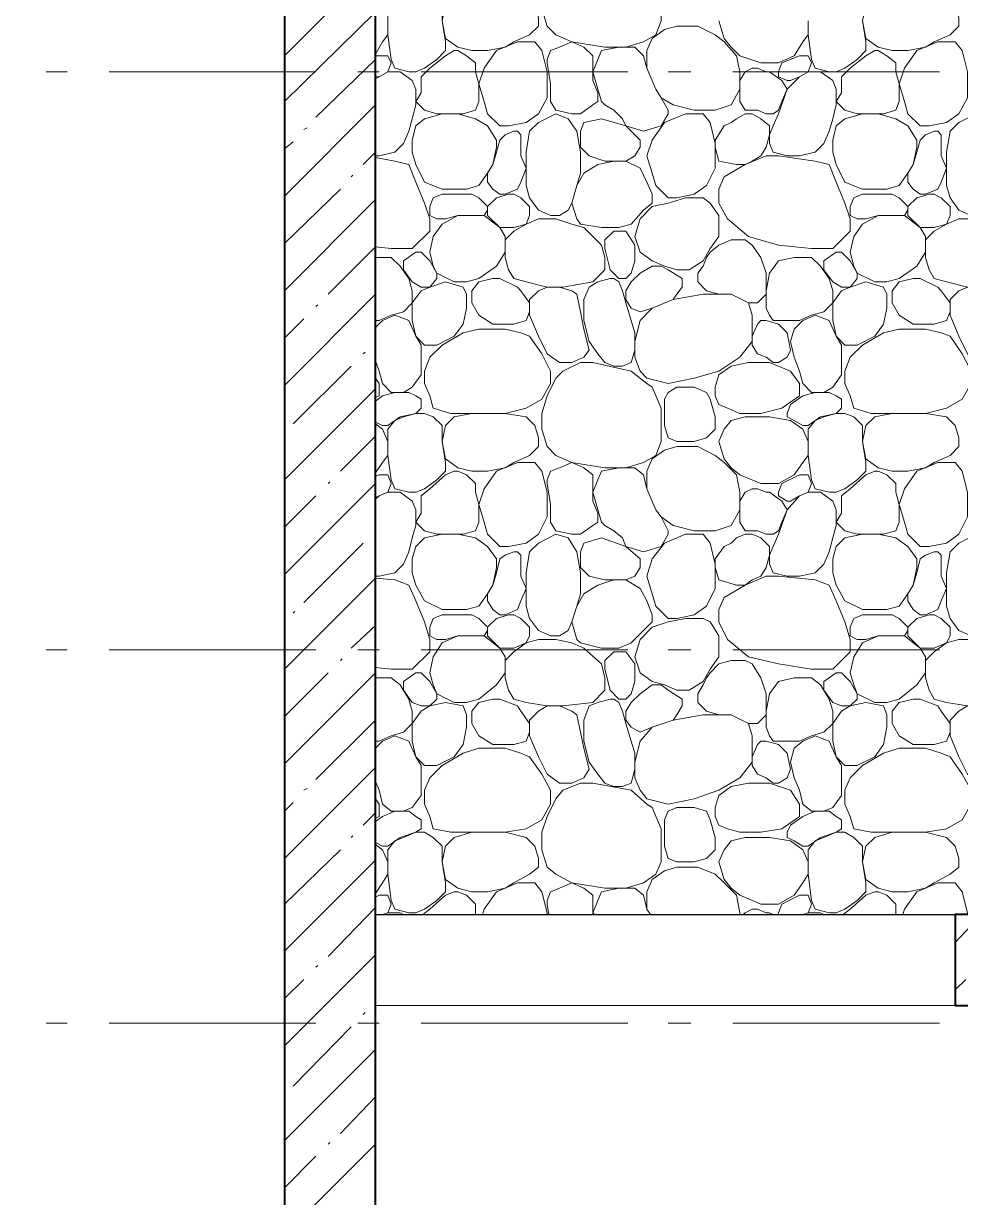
# Model space of a CAD drawing. Header units: millimetres. Extents: x -249154 to 415037, y -45458 to 354837.
# Drawn here: x -190493 to -188227, y 12197 to 15035 of the extents above; entities that cross this region are included whole.
import ezdxf

# ---------------------------------------------------------------- set-up
doc = ezdxf.new("R2010")
doc.units = ezdxf.units.MM

msp = doc.modelspace()

# ---------------------------------------------------------------- linework, layer by layer
at = {"lineweight": 40}
for points in [[(-189641.5, 11949.3), (-189641.5, 12080.6), (-189641.5, 15579.8), (-187938.5, 15579.8), (-187718.2, 15579.8), (-187718.2, 16503.3), (-187718.2, 16723.6), (-187718.2, 18223.3), (-187938.5, 18223.3), (-187938.5, 16723.6), (-191340.3, 16723.6), (-191340.3, 23095.1), (-191560.6, 23095.1), (-191560.6, 16503.3), (-191560.6, 12720.3), (-191560.6, 11868.8)], [(-191560.6, 11750.2), (-191340.3, 11750.2), (-191141.2, 11750.2), (-191141.2, 11970.5), (-191340.3, 11970.5), (-191340.3, 12720.3), (-191340.3, 16503.3), (-189861.8, 16503.3), (-189861.8, 15800.1), (-189861.8, 12080.6), (-189861.8, 11750.2), (-189641.5, 11750.2)], [(-184189.3, 12538.1), (-184189.3, 12639.8), (-187718.2, 12639.8), (-187718.2, 13220.2), (-187938.5, 13220.2), (-187938.5, 12881.3), (-188239.3, 12881.3), (-188239.3, 12661), (-187938.5, 12661), (-187938.5, 12639.8), (-187938.5, 12419.5), (-187938.5, 11750.2), (-187718.2, 11750.2), (-187718.2, 12419.5), (-184189.3, 12419.5)]]:
    msp.add_lwpolyline(points, dxfattribs=at)
at = {"lineweight": 30}
msp.add_lwpolyline([(-189641.5, 12881.3), (-187938.5, 12881.3), (-187938.5, 15579.8), (-189641.5, 15579.8)], close=True, dxfattribs=at)
at = {"lineweight": 9}
for points in [[(-189086.5, 14978.3), (-189167, 14991), (-189205.2, 15007.9), (-189226.3, 15029.1), (-189239.1, 15071.5), (-189239.1, 15109.6), (-189226.3, 15151.9), (-189205.2, 15194.3), (-189188.2, 15211.3), (-189145.9, 15232.4), (-189116.2, 15232.4), (-189023, 15211.3), (-188984.9, 15181.6), (-188972.2, 15173.1), (-188951, 15122.3), (-188951, 15079.9), (-188951, 15041.8), (-188963.7, 15007.9), (-188993.3, 14991), (-189035.7, 14978.3)], [(-189611.9, 15041.8), (-189611.9, 15071.5), (-189594.9, 15092.6), (-189573.7, 15101.1), (-189544.1, 15109.6), (-189522.9, 15109.6), (-189501.7, 15101.1), (-189480.5, 15079.9), (-189480.5, 15041.8), (-189472.1, 14991), (-189472.1, 14978.3), (-189472.1, 14969.8), (-189493.2, 14948.6), (-189522.9, 14927.4), (-189544.1, 14918.9), (-189561, 14918.9), (-189594.9, 14927.4), (-189603.4, 14948.6), (-189611.9, 15007.9)], [(-188951, 14855.4), (-188921.3, 14838.5), (-188870.5, 14825.7), (-188819.7, 14825.7), (-188781.5, 14838.5), (-188760.3, 14876.6), (-188760.3, 14918.9), (-188768.8, 14957.1), (-188798.5, 14991), (-188819.7, 15007.9), (-188862, 15029.1), (-188912.9, 15029.1), (-188942.5, 15020.6), (-188972.2, 14999.4), (-188984.9, 14969.8), (-188984.9, 14927.4), (-188963.7, 14876.6)], [(-189370.4, 14817.3), (-189378.9, 14846.9), (-189391.6, 14889.3), (-189378.9, 14927.4), (-189349.2, 14969.8), (-189298.4, 14991), (-189256, 14991), (-189239.1, 14969.8), (-189226.3, 14918.9), (-189226.3, 14855.4), (-189247.5, 14817.3), (-189277.2, 14796.1), (-189319.5, 14787.6), (-189328, 14787.6), (-189340.7, 14787.6)], [(-189103.5, 14868.1), (-189103.5, 14846.9), (-189116.2, 14838.5), (-189145.9, 14817.3), (-189167, 14817.3), (-189205.2, 14825.7), (-189217.9, 14846.9), (-189217.9, 14889.3), (-189226.3, 14940.1), (-189226.3, 14948.6), (-189217.9, 14969.8), (-189196.7, 14978.3), (-189167, 14991), (-189137.4, 14978.3), (-189116.2, 14957.1), (-189116.2, 14940.1), (-189116.2, 14897.8)], [(-188353.7, 14817.3), (-188362.1, 14846.9), (-188374.8, 14889.3), (-188362.1, 14927.4), (-188332.5, 14969.8), (-188281.6, 14991), (-188239.3, 14991), (-188222.3, 14969.8), (-188209.6, 14918.9), (-188209.6, 14855.4), (-188230.8, 14817.3), (-188260.5, 14796.1), (-188302.8, 14787.6), (-188311.3, 14787.6), (-188324, 14787.6)], [(-189472.1, 14957.1), (-189510.2, 14927.4), (-189531.4, 14906.2), (-189531.4, 14868.1), (-189544.1, 14846.9), (-189522.9, 14825.7), (-189493.2, 14817.3), (-189472.1, 14817.3), (-189429.7, 14817.3), (-189400, 14825.7), (-189391.6, 14846.9), (-189391.6, 14889.3), (-189400, 14918.9), (-189400, 14940.1), (-189421.2, 14957.1), (-189442.4, 14969.8), (-189450.9, 14969.8)], [(-188455.3, 14957.1), (-188493.5, 14927.4), (-188514.6, 14906.2), (-188514.6, 14868.1), (-188527.3, 14846.9), (-188506.2, 14825.7), (-188476.5, 14817.3), (-188455.3, 14817.3), (-188413, 14817.3), (-188383.3, 14825.7), (-188374.8, 14846.9), (-188374.8, 14889.3), (-188383.3, 14918.9), (-188383.3, 14940.1), (-188404.5, 14957.1), (-188425.7, 14969.8), (-188434.1, 14969.8)], [(-188595.1, 14918.9), (-188616.3, 14906.2), (-188637.5, 14897.8), (-188646, 14897.8), (-188667.1, 14906.2), (-188667.1, 14918.9), (-188658.7, 14940.1), (-188616.3, 14957.1), (-188595.1, 14957.1), (-188586.7, 14940.1)], [(-188535.8, 14804.6), (-188527.3, 14838.5), (-188527.3, 14876.6), (-188535.8, 14897.8), (-188565.5, 14918.9), (-188595.1, 14918.9), (-188616.3, 14906.2), (-188646, 14876.6), (-188658.7, 14897.8), (-188688.3, 14918.9), (-188696.8, 14918.9), (-188718, 14927.4), (-188730.7, 14927.4), (-188747.6, 14918.9), (-188760.3, 14897.8), (-188760.3, 14876.6), (-188760.3, 14846.9), (-188747.6, 14825.7), (-188718, 14825.7), (-188696.8, 14817.3), (-188688.3, 14817.3), (-188679.9, 14817.3), (-188667.1, 14825.7), (-188658.7, 14846.9), (-188646, 14876.6), (-188667.1, 14817.3), (-188679.9, 14787.6), (-188688.3, 14766.4), (-188688.3, 14745.3), (-188679.9, 14724.1), (-188646, 14715.6), (-188616.3, 14715.6), (-188578.2, 14724.1), (-188557, 14745.3), (-188544.3, 14774.9)], [(-188963.7, 14643.6), (-188972.2, 14673.2), (-188984.9, 14715.6), (-188972.2, 14753.7), (-188942.5, 14796.1), (-188891.7, 14817.3), (-188849.3, 14817.3), (-188832.4, 14796.1), (-188819.7, 14745.3), (-188819.7, 14686), (-188840.8, 14643.6), (-188870.5, 14622.4), (-188912.9, 14613.9), (-188921.3, 14613.9), (-188934, 14613.9)], [(-188730.7, 14702.9), (-188747.6, 14694.4), (-188768.8, 14694.4), (-188811.2, 14702.9), (-188819.7, 14736.8), (-188819.7, 14753.7), (-188798.5, 14787.6), (-188781.5, 14796.1), (-188768.8, 14804.6), (-188747.6, 14817.3), (-188730.7, 14817.3), (-188709.5, 14804.6), (-188688.3, 14787.6), (-188688.3, 14766.4), (-188696.8, 14736.8), (-188709.5, 14715.6)], [(-189035.7, 14787.6), (-189001.8, 14753.7), (-189001.8, 14736.8), (-189014.5, 14715.6), (-189035.7, 14702.9), (-189086.5, 14702.9), (-189124.7, 14715.6), (-189145.9, 14736.8), (-189145.9, 14774.9), (-189137.4, 14796.1), (-189095, 14804.6)], [(-188811.2, 14635.1), (-188811.2, 14601.2), (-188790, 14563.1), (-188739.2, 14520.7), (-188667.1, 14499.6), (-188586.7, 14491.1), (-188535.8, 14491.1), (-188493.5, 14533.4), (-188493.5, 14563.1), (-188506.2, 14601.2), (-188527.3, 14652.1), (-188544.3, 14694.4), (-188578.2, 14702.9), (-188667.1, 14715.6), (-188696.8, 14715.6), (-188747.6, 14694.4), (-188798.5, 14664.8)], [(-189306.8, 14622.4), (-189319.5, 14622.4), (-189349.2, 14613.9), (-189370.4, 14592.8), (-189370.4, 14571.6), (-189340.7, 14541.9), (-189306.8, 14541.9), (-189277.2, 14550.4), (-189268.7, 14571.6), (-189268.7, 14592.8), (-189289.9, 14613.9)], [(-188290.1, 14622.4), (-188302.8, 14622.4), (-188332.5, 14613.9), (-188353.7, 14592.8), (-188353.7, 14571.6), (-188324, 14541.9), (-188290.1, 14541.9), (-188260.5, 14550.4), (-188252, 14571.6), (-188252, 14592.8), (-188273.2, 14613.9)], [(-188972.2, 14592.8), (-188934, 14601.2), (-188891.7, 14613.9), (-188849.3, 14613.9), (-188832.4, 14601.2), (-188811.2, 14571.6), (-188811.2, 14550.4), (-188811.2, 14520.7), (-188832.4, 14491.1), (-188849.3, 14461.4), (-188883.2, 14440.2), (-188912.9, 14440.2), (-188942.5, 14448.7), (-188972.2, 14461.4), (-189001.8, 14482.6), (-189014.5, 14520.7), (-189001.8, 14563.1)], [(-189493.2, 14431.8), (-189501.7, 14448.7), (-189510.2, 14482.6), (-189501.7, 14520.7), (-189480.5, 14550.4), (-189442.4, 14571.6), (-189378.9, 14571.6), (-189340.7, 14541.9), (-189328, 14520.7), (-189328, 14482.6), (-189349.2, 14448.7), (-189391.6, 14419.1), (-189421.2, 14410.6), (-189450.9, 14410.6)], [(-189306.8, 14419.1), (-189319.5, 14440.2), (-189328, 14469.9), (-189328, 14512.3), (-189306.8, 14533.4), (-189277.2, 14550.4), (-189247.5, 14563.1), (-189205.2, 14563.1), (-189167, 14550.4), (-189137.4, 14541.9), (-189095, 14499.6), (-189086.5, 14469.9), (-189086.5, 14440.2), (-189116.2, 14410.6), (-189188.2, 14397.9), (-189226.3, 14397.9), (-189277.2, 14410.6)], [(-188476.5, 14431.8), (-188485, 14448.7), (-188493.5, 14482.6), (-188485, 14520.7), (-188463.8, 14550.4), (-188425.7, 14571.6), (-188362.1, 14571.6), (-188324, 14541.9), (-188311.3, 14520.7), (-188311.3, 14482.6), (-188332.5, 14448.7), (-188374.8, 14419.1), (-188404.5, 14410.6), (-188434.1, 14410.6)], [(-188290.1, 14419.1), (-188302.8, 14440.2), (-188311.3, 14469.9), (-188311.3, 14512.3), (-188290.1, 14533.4), (-188260.5, 14550.4), (-188230.8, 14563.1), (-188188.4, 14563.1), (-188150.3, 14550.4), (-188120.7, 14541.9), (-188078.3, 14499.6), (-188069.8, 14469.9), (-188069.8, 14440.2), (-188099.5, 14410.6), (-188171.5, 14397.9), (-188209.6, 14397.9), (-188260.5, 14410.6)], [(-189065.4, 14533.4), (-189086.5, 14512.3), (-189086.5, 14491.1), (-189073.8, 14440.2), (-189052.7, 14419.1), (-189035.7, 14419.1), (-189023, 14431.8), (-189014.5, 14461.4), (-189014.5, 14499.6), (-189035.7, 14533.4)], [(-189493.2, 14431.8), (-189493.2, 14419.1), (-189510.2, 14397.9), (-189531.4, 14397.9), (-189552.5, 14410.6), (-189573.7, 14440.2), (-189573.7, 14461.4), (-189544.1, 14482.6), (-189531.4, 14482.6), (-189510.2, 14461.4)], [(-188696.8, 14389.4), (-188688.3, 14431.8), (-188667.1, 14461.4), (-188629, 14469.9), (-188586.7, 14469.9), (-188565.5, 14448.7), (-188544.3, 14419.1), (-188535.8, 14389.4), (-188535.8, 14359.8), (-188535.8, 14317.4), (-188527.3, 14279.3), (-188506.2, 14258.1), (-188476.5, 14258.1), (-188434.1, 14279.3), (-188413, 14308.9), (-188404.5, 14347), (-188404.5, 14380.9), (-188413, 14397.9), (-188455.3, 14410.6), (-188493.5, 14397.9), (-188514.6, 14397.9), (-188535.8, 14410.6), (-188557, 14440.2), (-188557, 14461.4), (-188527.3, 14482.6), (-188514.6, 14482.6), (-188493.5, 14461.4), (-188476.5, 14431.8), (-188476.5, 14419.1), (-188493.5, 14397.9), (-188514.6, 14389.4), (-188535.8, 14359.8), (-188557, 14338.6), (-188586.7, 14330.1), (-188616.3, 14317.4), (-188637.5, 14317.4), (-188679.9, 14317.4), (-188688.3, 14330.1), (-188696.8, 14347)], [(-189340.7, 14419.1), (-189357.7, 14419.1), (-189391.6, 14410.6), (-189408.5, 14389.4), (-189408.5, 14359.8), (-189391.6, 14330.1), (-189357.7, 14308.9), (-189306.8, 14308.9), (-189277.2, 14317.4), (-189268.7, 14338.6), (-189268.7, 14359.8), (-189289.9, 14389.4), (-189298.4, 14397.9)], [(-189073.8, 14419.1), (-189065.4, 14419.1), (-189052.7, 14410.6), (-189044.2, 14389.4), (-189035.7, 14359.8), (-189023, 14317.4), (-189014.5, 14287.7), (-189014.5, 14245.4), (-189023, 14215.7), (-189044.2, 14207.2), (-189065.4, 14207.2), (-189086.5, 14215.7), (-189103.5, 14236.9), (-189124.7, 14266.6), (-189137.4, 14317.4), (-189137.4, 14368.2), (-189124.7, 14397.9), (-189103.5, 14410.6)], [(-188324, 14419.1), (-188340.9, 14419.1), (-188374.8, 14410.6), (-188391.8, 14389.4), (-188391.8, 14359.8), (-188374.8, 14330.1), (-188340.9, 14308.9), (-188290.1, 14308.9), (-188260.5, 14317.4), (-188252, 14338.6), (-188252, 14359.8), (-188273.2, 14389.4), (-188281.6, 14397.9)], [(-189510.2, 14397.9), (-189472.1, 14410.6), (-189429.7, 14397.9), (-189421.2, 14380.9), (-189421.2, 14347), (-189429.7, 14308.9), (-189450.9, 14279.3), (-189493.2, 14258.1), (-189522.9, 14258.1), (-189544.1, 14279.3), (-189552.5, 14317.4), (-189552.5, 14359.8), (-189531.4, 14389.4)], [(-189145.9, 14338.6), (-189137.4, 14296.2), (-189124.7, 14245.4), (-189137.4, 14228.4), (-189167, 14215.7), (-189196.7, 14215.7), (-189226.3, 14236.9), (-189247.5, 14279.3), (-189268.7, 14330.1), (-189268.7, 14368.2), (-189247.5, 14389.4), (-189226.3, 14397.9), (-189196.7, 14397.9), (-189167, 14389.4), (-189154.3, 14380.9)], [(-188129.1, 14338.6), (-188120.7, 14296.2), (-188108, 14245.4), (-188120.7, 14228.4), (-188150.3, 14215.7), (-188180, 14215.7), (-188209.6, 14236.9), (-188230.8, 14279.3), (-188252, 14330.1), (-188252, 14368.2), (-188230.8, 14389.4), (-188209.6, 14397.9), (-188180, 14397.9), (-188150.3, 14389.4), (-188137.6, 14380.9)], [(-188667.1, 14308.9), (-188696.8, 14317.4), (-188709.5, 14317.4), (-188718, 14308.9), (-188730.7, 14279.3), (-188730.7, 14258.1), (-188718, 14236.9), (-188696.8, 14228.4), (-188679.9, 14215.7), (-188667.1, 14215.7), (-188646, 14228.4), (-188637.5, 14245.4), (-188646, 14287.7)], [(-188527.3, 14279.3), (-188514.6, 14258.1), (-188514.6, 14228.4), (-188514.6, 14186.1), (-188535.8, 14156.4), (-188557, 14143.7), (-188586.7, 14143.7), (-188607.8, 14164.9), (-188616.3, 14194.5), (-188629, 14228.4), (-188637.5, 14266.6), (-188629, 14296.2), (-188607.8, 14317.4), (-188578.2, 14330.1), (-188544.3, 14317.4)], [(-189459.3, 14092.9), (-189501.7, 14105.6), (-189510.2, 14135.2), (-189522.9, 14164.9), (-189522.9, 14194.5), (-189510.2, 14228.4), (-189480.5, 14258.1), (-189429.7, 14287.7), (-189391.6, 14296.2), (-189328, 14296.2), (-189289.9, 14287.7), (-189268.7, 14279.3), (-189239.1, 14236.9), (-189217.9, 14194.5), (-189217.9, 14164.9), (-189239.1, 14126.8), (-189277.2, 14105.6), (-189328, 14092.9), (-189391.6, 14092.9)], [(-188442.6, 14092.9), (-188485, 14105.6), (-188493.5, 14135.2), (-188506.2, 14164.9), (-188506.2, 14194.5), (-188493.5, 14228.4), (-188463.8, 14258.1), (-188413, 14287.7), (-188374.8, 14296.2), (-188311.3, 14296.2), (-188273.2, 14287.7), (-188252, 14279.3), (-188222.3, 14236.9), (-188201.2, 14194.5), (-188201.2, 14164.9), (-188222.3, 14126.8), (-188260.5, 14105.6), (-188311.3, 14092.9), (-188374.8, 14092.9)], [(-189086.5, 13961.5), (-189167, 13974.2), (-189205.2, 13991.2), (-189226.3, 14012.4), (-189239.1, 14054.7), (-189239.1, 14092.9), (-189226.3, 14135.2), (-189205.2, 14177.6), (-189188.2, 14194.5), (-189145.9, 14215.7), (-189116.2, 14215.7), (-189023, 14194.5), (-188984.9, 14164.9), (-188972.2, 14156.4), (-188951, 14105.6), (-188951, 14063.2), (-188951, 14025.1), (-188963.7, 13991.2), (-188993.3, 13974.2), (-189035.7, 13961.5)], [(-188819.7, 14135.2), (-188811.2, 14114), (-188790, 14105.6), (-188760.3, 14092.9), (-188709.5, 14092.9), (-188658.7, 14105.6), (-188616.3, 14135.2), (-188616.3, 14164.9), (-188637.5, 14194.5), (-188688.3, 14215.7), (-188739.2, 14215.7), (-188781.5, 14207.2), (-188811.2, 14186.1), (-188819.7, 14156.4)], [(-188942.5, 14063.2), (-188934, 14033.6), (-188912.9, 14025.1), (-188870.5, 14025.1), (-188840.8, 14033.6), (-188819.7, 14054.7), (-188819.7, 14084.4), (-188832.4, 14126.8), (-188840.8, 14143.7), (-188870.5, 14156.4), (-188912.9, 14156.4), (-188934, 14143.7), (-188942.5, 14126.8)], [(-188637.5, 14114), (-188646, 14092.9), (-188646, 14084.4), (-188629, 14075.9), (-188607.8, 14063.2), (-188595.1, 14063.2), (-188565.5, 14084.4), (-188527.3, 14092.9), (-188514.6, 14105.6), (-188514.6, 14126.8), (-188527.3, 14135.2), (-188544.3, 14143.7), (-188578.2, 14143.7), (-188607.8, 14135.2)], [(-189611.9, 14025.1), (-189611.9, 14054.7), (-189594.9, 14075.9), (-189573.7, 14084.4), (-189544.1, 14092.9), (-189522.9, 14092.9), (-189501.7, 14084.4), (-189480.5, 14063.2), (-189480.5, 14025.1), (-189472.1, 13974.2), (-189472.1, 13961.5), (-189472.1, 13953.1), (-189493.2, 13931.9), (-189522.9, 13910.7), (-189544.1, 13902.2), (-189561, 13902.2), (-189594.9, 13910.7), (-189603.4, 13931.9), (-189611.9, 13991.2)], [(-188688.3, 14084.4), (-188718, 14084.4), (-188747.6, 14084.4), (-188781.5, 14075.9), (-188798.5, 14054.7), (-188811.2, 14025.1), (-188798.5, 13982.7), (-188781.5, 13961.5), (-188760.3, 13944.6), (-188709.5, 13923.4), (-188667.1, 13923.4), (-188629, 13944.6), (-188607.8, 13974.2), (-188595.1, 13991.2), (-188586.7, 13931.9), (-188578.2, 13910.7), (-188544.3, 13902.2), (-188527.3, 13902.2), (-188506.2, 13910.7), (-188476.5, 13931.9), (-188455.3, 13953.1), (-188455.3, 13961.5), (-188455.3, 13974.2), (-188463.8, 14025.1), (-188463.8, 14063.2), (-188485, 14084.4), (-188506.2, 14092.9), (-188527.3, 14092.9), (-188557, 14084.4), (-188578.2, 14075.9), (-188595.1, 14054.7), (-188595.1, 14025.1), (-188607.8, 14054.7), (-188637.5, 14075.9)], [(-188951, 13842.9), (-188921.3, 13821.7), (-188870.5, 13809), (-188819.7, 13809), (-188781.5, 13821.7), (-188760.3, 13859.9), (-188760.3, 13902.2), (-188768.8, 13944.6), (-188798.5, 13974.2), (-188819.7, 13991.2), (-188862, 14012.4), (-188912.9, 14012.4), (-188942.5, 14003.9), (-188972.2, 13982.7), (-188984.9, 13953.1), (-188984.9, 13910.7), (-188963.7, 13859.9)], [(-189370.4, 13800.6), (-189378.9, 13830.2), (-189391.6, 13872.6), (-189378.9, 13910.7), (-189349.2, 13953.1), (-189298.4, 13974.2), (-189256, 13974.2), (-189239.1, 13953.1), (-189226.3, 13902.2), (-189226.3, 13842.9), (-189247.5, 13800.6), (-189277.2, 13779.4), (-189319.5, 13770.9), (-189328, 13770.9), (-189340.7, 13770.9)], [(-189103.5, 13851.4), (-189103.5, 13830.2), (-189116.2, 13821.7), (-189145.9, 13800.6), (-189167, 13800.6), (-189205.2, 13809), (-189217.9, 13830.2), (-189217.9, 13872.6), (-189226.3, 13923.4), (-189226.3, 13931.9), (-189217.9, 13953.1), (-189196.7, 13961.5), (-189167, 13974.2), (-189137.4, 13961.5), (-189116.2, 13944.6), (-189116.2, 13923.4), (-189116.2, 13881)], [(-188353.7, 13800.6), (-188362.1, 13830.2), (-188374.8, 13872.6), (-188362.1, 13910.7), (-188332.5, 13953.1), (-188281.6, 13974.2), (-188239.3, 13974.2), (-188222.3, 13953.1), (-188209.6, 13902.2), (-188209.6, 13842.9), (-188230.8, 13800.6), (-188260.5, 13779.4), (-188302.8, 13770.9), (-188311.3, 13770.9), (-188324, 13770.9)], [(-189472.1, 13944.6), (-189510.2, 13910.7), (-189531.4, 13893.8), (-189531.4, 13851.4), (-189544.1, 13830.2), (-189522.9, 13809), (-189493.2, 13800.6), (-189472.1, 13800.6), (-189429.7, 13800.6), (-189400, 13809), (-189391.6, 13830.2), (-189391.6, 13872.6), (-189400, 13902.2), (-189400, 13923.4), (-189421.2, 13944.6), (-189442.4, 13953.1), (-189450.9, 13953.1)], [(-188595.1, 13902.2), (-188616.3, 13893.8), (-188637.5, 13881), (-188646, 13881), (-188667.1, 13893.8), (-188667.1, 13902.2), (-188658.7, 13923.4), (-188616.3, 13944.6), (-188595.1, 13944.6), (-188586.7, 13923.4)], [(-188455.3, 13944.6), (-188493.5, 13910.7), (-188514.6, 13893.8), (-188514.6, 13851.4), (-188527.3, 13830.2), (-188506.2, 13809), (-188476.5, 13800.6), (-188455.3, 13800.6), (-188413, 13800.6), (-188383.3, 13809), (-188374.8, 13830.2), (-188374.8, 13872.6), (-188383.3, 13902.2), (-188383.3, 13923.4), (-188404.5, 13944.6), (-188425.7, 13953.1), (-188434.1, 13953.1)], [(-188535.8, 13792.1), (-188527.3, 13821.7), (-188527.3, 13859.9), (-188535.8, 13881), (-188565.5, 13902.2), (-188595.1, 13902.2), (-188616.3, 13893.8), (-188646, 13859.9), (-188658.7, 13881), (-188688.3, 13902.2), (-188696.8, 13902.2), (-188718, 13910.7), (-188730.7, 13910.7), (-188747.6, 13902.2), (-188760.3, 13881), (-188760.3, 13859.9), (-188760.3, 13830.2), (-188747.6, 13809), (-188718, 13809), (-188696.8, 13800.6), (-188688.3, 13800.6), (-188679.9, 13800.6), (-188667.1, 13809), (-188658.7, 13830.2), (-188646, 13859.9), (-188667.1, 13800.6), (-188679.9, 13770.9), (-188688.3, 13749.7), (-188688.3, 13728.5), (-188679.9, 13707.4), (-188646, 13698.9), (-188616.3, 13698.9), (-188578.2, 13707.4), (-188557, 13728.5), (-188544.3, 13758.2)], [(-188963.7, 13626.9), (-188972.2, 13656.5), (-188984.9, 13698.9), (-188972.2, 13741.2), (-188942.5, 13779.4), (-188891.7, 13800.6), (-188849.3, 13800.6), (-188832.4, 13779.4), (-188819.7, 13728.5), (-188819.7, 13669.2), (-188840.8, 13626.9), (-188870.5, 13605.7), (-188912.9, 13597.2), (-188921.3, 13597.2), (-188934, 13597.2)], [(-188730.7, 13690.4), (-188747.6, 13677.7), (-188768.8, 13677.7), (-188811.2, 13690.4), (-188819.7, 13720.1), (-188819.7, 13741.2), (-188798.5, 13770.9), (-188781.5, 13779.4), (-188768.8, 13792.1), (-188747.6, 13800.6), (-188730.7, 13800.6), (-188709.5, 13792.1), (-188688.3, 13770.9), (-188688.3, 13749.7), (-188696.8, 13720.1), (-188709.5, 13698.9)], [(-189035.7, 13770.9), (-189001.8, 13741.2), (-189001.8, 13720.1), (-189014.5, 13698.9), (-189035.7, 13690.4), (-189086.5, 13690.4), (-189124.7, 13698.9), (-189145.9, 13720.1), (-189145.9, 13758.2), (-189137.4, 13779.4), (-189095, 13792.1)], [(-188811.2, 13618.4), (-188811.2, 13588.7), (-188790, 13546.4), (-188739.2, 13504), (-188667.1, 13487.1), (-188586.7, 13474.4), (-188535.8, 13474.4), (-188493.5, 13516.7), (-188493.5, 13546.4), (-188506.2, 13588.7), (-188527.3, 13639.6), (-188544.3, 13677.7), (-188578.2, 13690.4), (-188667.1, 13698.9), (-188696.8, 13698.9), (-188747.6, 13677.7), (-188798.5, 13648)], [(-189306.8, 13605.7), (-189319.5, 13605.7), (-189349.2, 13597.2), (-189370.4, 13576), (-189370.4, 13554.8), (-189340.7, 13525.2), (-189306.8, 13525.2), (-189277.2, 13537.9), (-189268.7, 13554.8), (-189268.7, 13576), (-189289.9, 13597.2)], [(-188972.2, 13576), (-188934, 13588.7), (-188891.7, 13597.2), (-188849.3, 13597.2), (-188832.4, 13588.7), (-188811.2, 13554.8), (-188811.2, 13537.9), (-188811.2, 13504), (-188832.4, 13474.4), (-188849.3, 13444.7), (-188883.2, 13423.5), (-188912.9, 13423.5), (-188942.5, 13436.2), (-188972.2, 13444.7), (-189001.8, 13465.9), (-189014.5, 13504), (-189001.8, 13546.4)], [(-188290.1, 13605.7), (-188302.8, 13605.7), (-188332.5, 13597.2), (-188353.7, 13576), (-188353.7, 13554.8), (-188324, 13525.2), (-188290.1, 13525.2), (-188260.5, 13537.9), (-188252, 13554.8), (-188252, 13576), (-188273.2, 13597.2)], [(-189493.2, 13415), (-189501.7, 13436.2), (-189510.2, 13465.9), (-189501.7, 13504), (-189480.5, 13537.9), (-189442.4, 13554.8), (-189378.9, 13554.8), (-189340.7, 13525.2), (-189328, 13504), (-189328, 13465.9), (-189349.2, 13436.2), (-189391.6, 13402.3), (-189421.2, 13393.9), (-189450.9, 13393.9)], [(-189306.8, 13402.3), (-189319.5, 13423.5), (-189328, 13453.2), (-189328, 13495.5), (-189306.8, 13516.7), (-189277.2, 13537.9), (-189247.5, 13546.4), (-189205.2, 13546.4), (-189167, 13537.9), (-189137.4, 13525.2), (-189095, 13487.1), (-189086.5, 13453.2), (-189086.5, 13423.5), (-189116.2, 13393.9), (-189188.2, 13385.4), (-189226.3, 13385.4), (-189277.2, 13393.9)], [(-188476.5, 13415), (-188485, 13436.2), (-188493.5, 13465.9), (-188485, 13504), (-188463.8, 13537.9), (-188425.7, 13554.8), (-188362.1, 13554.8), (-188324, 13525.2), (-188311.3, 13504), (-188311.3, 13465.9), (-188332.5, 13436.2), (-188374.8, 13402.3), (-188404.5, 13393.9), (-188434.1, 13393.9)], [(-188290.1, 13402.3), (-188302.8, 13423.5), (-188311.3, 13453.2), (-188311.3, 13495.5), (-188290.1, 13516.7), (-188260.5, 13537.9), (-188230.8, 13546.4), (-188188.4, 13546.4), (-188150.3, 13537.9), (-188120.7, 13525.2), (-188078.3, 13487.1), (-188069.8, 13453.2), (-188069.8, 13423.5), (-188099.5, 13393.9), (-188171.5, 13385.4), (-188209.6, 13385.4), (-188260.5, 13393.9)], [(-189065.4, 13516.7), (-189086.5, 13495.5), (-189086.5, 13474.4), (-189073.8, 13423.5), (-189052.7, 13402.3), (-189035.7, 13402.3), (-189023, 13415), (-189014.5, 13444.7), (-189014.5, 13487.1), (-189035.7, 13516.7)], [(-189493.2, 13415), (-189493.2, 13402.3), (-189510.2, 13385.4), (-189531.4, 13385.4), (-189552.5, 13393.9), (-189573.7, 13423.5), (-189573.7, 13444.7), (-189544.1, 13465.9), (-189531.4, 13465.9), (-189510.2, 13444.7)], [(-188696.8, 13372.7), (-188688.3, 13415), (-188667.1, 13444.7), (-188629, 13453.2), (-188586.7, 13453.2), (-188565.5, 13436.2), (-188544.3, 13402.3), (-188535.8, 13372.7), (-188535.8, 13343), (-188535.8, 13300.7), (-188527.3, 13262.5), (-188506.2, 13241.4), (-188476.5, 13241.4), (-188434.1, 13262.5), (-188413, 13292.2), (-188404.5, 13334.6), (-188404.5, 13364.2), (-188413, 13385.4), (-188455.3, 13393.9), (-188493.5, 13385.4), (-188514.6, 13385.4), (-188535.8, 13393.9), (-188557, 13423.5), (-188557, 13444.7), (-188527.3, 13465.9), (-188514.6, 13465.9), (-188493.5, 13444.7), (-188476.5, 13415), (-188476.5, 13402.3), (-188493.5, 13385.4), (-188514.6, 13372.7), (-188535.8, 13343), (-188557, 13321.8), (-188586.7, 13313.4), (-188616.3, 13300.7), (-188637.5, 13300.7), (-188679.9, 13300.7), (-188688.3, 13313.4), (-188696.8, 13334.6)], [(-189340.7, 13402.3), (-189357.7, 13402.3), (-189391.6, 13393.9), (-189408.5, 13372.7), (-189408.5, 13343), (-189391.6, 13313.4), (-189357.7, 13292.2), (-189306.8, 13292.2), (-189277.2, 13300.7), (-189268.7, 13321.8), (-189268.7, 13343), (-189289.9, 13372.7), (-189298.4, 13385.4)], [(-189073.8, 13402.3), (-189065.4, 13402.3), (-189052.7, 13393.9), (-189044.2, 13372.7), (-189035.7, 13343), (-189023, 13300.7), (-189014.5, 13271), (-189014.5, 13232.9), (-189023, 13199), (-189044.2, 13190.5), (-189065.4, 13190.5), (-189086.5, 13199), (-189103.5, 13220.2), (-189124.7, 13249.8), (-189137.4, 13300.7), (-189137.4, 13351.5), (-189124.7, 13385.4), (-189103.5, 13393.9)], [(-188324, 13402.3), (-188340.9, 13402.3), (-188374.8, 13393.9), (-188391.8, 13372.7), (-188391.8, 13343), (-188374.8, 13313.4), (-188340.9, 13292.2), (-188290.1, 13292.2), (-188260.5, 13300.7), (-188252, 13321.8), (-188252, 13343), (-188273.2, 13372.7), (-188281.6, 13385.4)], [(-189510.2, 13385.4), (-189472.1, 13393.9), (-189429.7, 13385.4), (-189421.2, 13364.2), (-189421.2, 13334.6), (-189429.7, 13292.2), (-189450.9, 13262.5), (-189493.2, 13241.4), (-189522.9, 13241.4), (-189544.1, 13262.5), (-189552.5, 13300.7), (-189552.5, 13343), (-189531.4, 13372.7)], [(-189145.9, 13321.8), (-189137.4, 13283.7), (-189124.7, 13232.9), (-189137.4, 13211.7), (-189167, 13199), (-189196.7, 13199), (-189226.3, 13220.2), (-189247.5, 13262.5), (-189268.7, 13313.4), (-189268.7, 13351.5), (-189247.5, 13372.7), (-189226.3, 13385.4), (-189196.7, 13385.4), (-189167, 13372.7), (-189154.3, 13364.2)], [(-188129.1, 13321.8), (-188120.7, 13283.7), (-188108, 13232.9), (-188120.7, 13211.7), (-188150.3, 13199), (-188180, 13199), (-188209.6, 13220.2), (-188230.8, 13262.5), (-188252, 13313.4), (-188252, 13351.5), (-188230.8, 13372.7), (-188209.6, 13385.4), (-188180, 13385.4), (-188150.3, 13372.7), (-188137.6, 13364.2)], [(-188527.3, 13262.5), (-188514.6, 13241.4), (-188514.6, 13211.7), (-188514.6, 13169.3), (-188535.8, 13139.7), (-188557, 13131.2), (-188586.7, 13131.2), (-188607.8, 13148.2), (-188616.3, 13182), (-188629, 13211.7), (-188637.5, 13249.8), (-188629, 13283.7), (-188607.8, 13300.7), (-188578.2, 13313.4), (-188544.3, 13300.7)], [(-189459.3, 13080.4), (-189501.7, 13088.8), (-189510.2, 13118.5), (-189522.9, 13148.2), (-189522.9, 13182), (-189510.2, 13211.7), (-189480.5, 13241.4), (-189429.7, 13271), (-189391.6, 13283.7), (-189328, 13283.7), (-189289.9, 13271), (-189268.7, 13262.5), (-189239.1, 13220.2), (-189217.9, 13182), (-189217.9, 13148.2), (-189239.1, 13110), (-189277.2, 13088.8), (-189328, 13080.4), (-189391.6, 13080.4)], [(-188667.1, 13292.2), (-188696.8, 13300.7), (-188709.5, 13300.7), (-188718, 13292.2), (-188730.7, 13262.5), (-188730.7, 13241.4), (-188718, 13220.2), (-188696.8, 13211.7), (-188679.9, 13199), (-188667.1, 13199), (-188646, 13211.7), (-188637.5, 13232.9), (-188646, 13271)], [(-188442.6, 13080.4), (-188485, 13088.8), (-188493.5, 13118.5), (-188506.2, 13148.2), (-188506.2, 13182), (-188493.5, 13211.7), (-188463.8, 13241.4), (-188413, 13271), (-188374.8, 13283.7), (-188311.3, 13283.7), (-188273.2, 13271), (-188252, 13262.5), (-188222.3, 13220.2), (-188201.2, 13182), (-188201.2, 13148.2), (-188222.3, 13110), (-188260.5, 13088.8), (-188311.3, 13080.4), (-188374.8, 13080.4)], [(-189086.5, 12944.8), (-189167, 12957.5), (-189205.2, 12978.7), (-189226.3, 12995.6), (-189239.1, 13038), (-189239.1, 13080.4), (-189226.3, 13118.5), (-189205.2, 13160.9), (-189188.2, 13182), (-189145.9, 13199), (-189116.2, 13199), (-189023, 13182), (-188984.9, 13148.2), (-188972.2, 13139.7), (-188951, 13088.8), (-188951, 13046.5), (-188951, 13008.4), (-188963.7, 12978.7), (-188993.3, 12957.5), (-189035.7, 12944.8)], [(-188819.7, 13118.5), (-188811.2, 13097.3), (-188790, 13088.8), (-188760.3, 13080.4), (-188709.5, 13080.4), (-188658.7, 13088.8), (-188616.3, 13118.5), (-188616.3, 13148.2), (-188637.5, 13182), (-188688.3, 13199), (-188739.2, 13199), (-188781.5, 13190.5), (-188811.2, 13169.3), (-188819.7, 13139.7)], [(-188942.5, 13046.5), (-188934, 13016.8), (-188912.9, 13008.4), (-188870.5, 13008.4), (-188840.8, 13016.8), (-188819.7, 13038), (-188819.7, 13067.7), (-188832.4, 13110), (-188840.8, 13131.2), (-188870.5, 13139.7), (-188912.9, 13139.7), (-188934, 13131.2), (-188942.5, 13110)], [(-188637.5, 13097.3), (-188646, 13080.4), (-188646, 13067.7), (-188629, 13059.2), (-188607.8, 13046.5), (-188595.1, 13046.5), (-188565.5, 13067.7), (-188527.3, 13080.4), (-188514.6, 13088.8), (-188514.6, 13110), (-188527.3, 13118.5), (-188544.3, 13131.2), (-188578.2, 13131.2), (-188607.8, 13118.5)], [(-189611.9, 13008.4), (-189611.9, 13038), (-189594.9, 13059.2), (-189573.7, 13067.7), (-189544.1, 13080.4), (-189522.9, 13080.4), (-189501.7, 13067.7), (-189480.5, 13046.5), (-189480.5, 13008.4), (-189472.1, 12957.5), (-189472.1, 12944.8), (-189472.1, 12936.3), (-189493.2, 12915.2), (-189522.9, 12894), (-189544.1, 12885.5), (-189561, 12885.5), (-189594.9, 12894), (-189603.4, 12915.2), (-189611.9, 12978.7)], [(-188688.3, 13067.7), (-188718, 13067.7), (-188747.6, 13067.7), (-188781.5, 13059.2), (-188798.5, 13038), (-188811.2, 13008.4), (-188798.5, 12966), (-188781.5, 12944.8), (-188760.3, 12927.9), (-188709.5, 12906.7), (-188667.1, 12906.7), (-188629, 12927.9), (-188607.8, 12957.5), (-188595.1, 12978.7), (-188586.7, 12915.2), (-188578.2, 12894), (-188544.3, 12885.5), (-188527.3, 12885.5), (-188506.2, 12894), (-188476.5, 12915.2), (-188455.3, 12936.3), (-188455.3, 12944.8), (-188455.3, 12957.5), (-188463.8, 13008.4), (-188463.8, 13046.5), (-188485, 13067.7), (-188506.2, 13080.4), (-188527.3, 13080.4), (-188557, 13067.7), (-188578.2, 13059.2), (-188595.1, 13038), (-188595.1, 13008.4), (-188607.8, 13038), (-188637.5, 13059.2)]]:
    msp.add_lwpolyline(points, close=True, dxfattribs=at)
for points in [[(-189328, 15109.6), (-189277.2, 15101.1), (-189256, 15079.9), (-189247.5, 15050.3), (-189247.5, 15029.1), (-189268.7, 15007.9), (-189306.8, 14991), (-189328, 14978.3), (-189370.4, 14969.8), (-189408.5, 14969.8), (-189442.4, 14978.3), (-189472.1, 14999.4), (-189480.5, 15041.8), (-189472.1, 15079.9), (-189450.9, 15101.1), (-189408.5, 15109.6), (-189349.2, 15109.6)], [(-188311.3, 15109.6), (-188260.5, 15101.1), (-188239.3, 15079.9), (-188230.8, 15050.3), (-188230.8, 15029.1), (-188252, 15007.9), (-188290.1, 14991), (-188311.3, 14978.3), (-188353.7, 14969.8), (-188391.8, 14969.8), (-188425.7, 14978.3), (-188455.3, 14999.4), (-188463.8, 15041.8), (-188455.3, 15079.9), (-188434.1, 15101.1), (-188391.8, 15109.6), (-188332.5, 15109.6)], [(-189861.8, 14846.9), (-189641.5, 15063)], [(-189861.8, 14957.1), (-189755.9, 15063)], [(-188811.2, 15041.8), (-188798.5, 14999.4), (-188781.5, 14978.3), (-188760.3, 14957.1), (-188709.5, 14940.1), (-188667.1, 14940.1), (-188629, 14957.1), (-188607.8, 14991), (-188595.1, 15007.9), (-188586.7, 14948.6), (-188578.2, 14927.4), (-188544.3, 14918.9), (-188527.3, 14918.9), (-188506.2, 14927.4), (-188476.5, 14948.6), (-188455.3, 14969.8), (-188455.3, 14978.3), (-188455.3, 14991), (-188463.8, 15041.8)], [(-188595.1, 15007.9), (-188595.1, 15041.8)], [(-189641.5, 14961.3), (-189624.6, 14991), (-189611.9, 15007.9)], [(-188984.9, 14927.4), (-188993.3, 14957.1), (-189014.5, 14978.3), (-189052.7, 14978.3), (-189095, 14969.8), (-189103.5, 14948.6), (-189116.2, 14918.9), (-189103.5, 14876.6), (-189095, 14846.9), (-189086.5, 14838.5), (-189065.4, 14825.7), (-189044.2, 14804.6), (-189035.7, 14787.6), (-188993.3, 14774.9), (-188951, 14787.6), (-188934, 14817.3), (-188934, 14825.7), (-188951, 14855.4)], [(-189785.5, 14808.8), (-189641.5, 14948.6)], [(-189641.5, 14957.1), (-189633, 14957.1), (-189611.9, 14957.1), (-189603.4, 14940.1), (-189611.9, 14918.9), (-189633, 14906.2), (-189641.5, 14906.2)], [(-190437.9, 14918.9), (-190387.1, 14918.9)], [(-190285.4, 14918.9), (-189785.5, 14918.9)], [(-189683.9, 14918.9), (-189633, 14918.9)], [(-189641.5, 14715.6), (-189633, 14715.6), (-189594.9, 14724.1), (-189573.7, 14745.3), (-189561, 14774.9), (-189552.5, 14804.6), (-189544.1, 14838.5), (-189544.1, 14876.6), (-189552.5, 14897.8), (-189582.2, 14918.9), (-189611.9, 14918.9), (-189633, 14906.2), (-189641.5, 14902)], [(-189531.4, 14918.9), (-189031.5, 14918.9)], [(-188934, 14918.9), (-188879, 14918.9)], [(-188777.3, 14918.9), (-188277.4, 14918.9)], [(-189861.8, 14618.2), (-189641.5, 14838.5)], [(-189357.7, 14694.4), (-189370.4, 14673.2), (-189391.6, 14643.6), (-189421.2, 14635.1), (-189480.5, 14635.1), (-189522.9, 14652.1), (-189544.1, 14694.4), (-189552.5, 14724.1), (-189552.5, 14753.7), (-189544.1, 14787.6), (-189522.9, 14804.6), (-189480.5, 14817.3), (-189442.4, 14817.3), (-189400, 14804.6), (-189370.4, 14787.6), (-189349.2, 14753.7), (-189349.2, 14736.8), (-189357.7, 14694.4), (-189349.2, 14724.1), (-189340.7, 14753.7), (-189328, 14766.4), (-189306.8, 14774.9), (-189298.4, 14774.9), (-189289.9, 14766.4), (-189289.9, 14715.6), (-189277.2, 14686), (-189289.9, 14652.1), (-189298.4, 14635.1), (-189328, 14622.4), (-189340.7, 14622.4), (-189357.7, 14635.1), (-189370.4, 14652.1), (-189370.4, 14673.2)], [(-189167, 14601.2), (-189175.5, 14584.3), (-189196.7, 14571.6), (-189217.9, 14571.6), (-189247.5, 14584.3), (-189268.7, 14613.9), (-189277.2, 14643.6), (-189277.2, 14673.2), (-189277.2, 14724.1), (-189268.7, 14774.9), (-189247.5, 14796.1), (-189205.2, 14817.3), (-189175.5, 14804.6), (-189154.3, 14774.9), (-189145.9, 14724.1), (-189145.9, 14673.2), (-189154.3, 14643.6)], [(-188832.4, 14825.7), (-188870.5, 14825.7)], [(-188340.9, 14694.4), (-188353.7, 14673.2), (-188374.8, 14643.6), (-188404.5, 14635.1), (-188463.8, 14635.1), (-188506.2, 14652.1), (-188527.3, 14694.4), (-188535.8, 14724.1), (-188535.8, 14753.7), (-188527.3, 14787.6), (-188506.2, 14804.6), (-188463.8, 14817.3), (-188425.7, 14817.3), (-188383.3, 14804.6), (-188353.7, 14787.6), (-188332.5, 14753.7), (-188332.5, 14736.8), (-188340.9, 14694.4), (-188332.5, 14724.1), (-188324, 14753.7), (-188311.3, 14766.4), (-188290.1, 14774.9), (-188281.6, 14774.9), (-188273.2, 14766.4), (-188273.2, 14715.6), (-188260.5, 14686), (-188273.2, 14652.1), (-188281.6, 14635.1), (-188311.3, 14622.4), (-188324, 14622.4), (-188340.9, 14635.1), (-188353.7, 14652.1), (-188353.7, 14673.2)], [(-188150.3, 14601.2), (-188158.8, 14584.3), (-188180, 14571.6), (-188201.2, 14571.6), (-188230.8, 14584.3), (-188252, 14613.9), (-188260.5, 14643.6), (-188260.5, 14673.2), (-188260.5, 14724.1), (-188252, 14774.9), (-188230.8, 14796.1), (-188188.4, 14817.3), (-188158.8, 14804.6), (-188137.6, 14774.9), (-188129.1, 14724.1), (-188129.1, 14673.2), (-188137.6, 14643.6)], [(-189815.2, 14779.1), (-189806.7, 14783.4)], [(-189861.8, 14732.5), (-189840.6, 14749.5)], [(-189671.2, 14694.4), (-189641.5, 14724.1)], [(-189641.5, 14495.3), (-189603.4, 14491.1), (-189552.5, 14491.1), (-189510.2, 14533.4), (-189510.2, 14563.1), (-189522.9, 14601.2), (-189544.1, 14652.1), (-189561, 14694.4), (-189594.9, 14702.9), (-189641.5, 14711.4)], [(-189145.9, 14550.4), (-189154.3, 14563.1), (-189167, 14601.2), (-189154.3, 14643.6), (-189137.4, 14673.2), (-189103.5, 14694.4), (-189065.4, 14702.9), (-189035.7, 14702.9), (-189001.8, 14686), (-188984.9, 14652.1), (-188972.2, 14622.4), (-188972.2, 14601.2), (-188993.3, 14584.3), (-189023, 14550.4), (-189052.7, 14541.9), (-189095, 14541.9), (-189145.9, 14550.4), (-189095, 14541.9)], [(-189700.8, 14664.8), (-189696.6, 14669)], [(-189861.8, 14503.8), (-189726.2, 14635.1)], [(-189370.4, 14592.8), (-189391.6, 14613.9), (-189408.5, 14622.4), (-189450.9, 14622.4), (-189480.5, 14622.4), (-189501.7, 14613.9), (-189510.2, 14592.8), (-189510.2, 14571.6), (-189493.2, 14563.1), (-189472.1, 14563.1), (-189442.4, 14571.6), (-189378.9, 14571.6), (-189370.4, 14584.3)], [(-188353.7, 14592.8), (-188374.8, 14613.9), (-188391.8, 14622.4), (-188434.1, 14622.4), (-188463.8, 14622.4), (-188485, 14613.9), (-188493.5, 14592.8), (-188493.5, 14571.6), (-188476.5, 14563.1), (-188455.3, 14563.1), (-188425.7, 14571.6), (-188362.1, 14571.6), (-188353.7, 14584.3)], [(-189861.8, 14389.4), (-189641.5, 14609.7)], [(-188696.8, 14368.2), (-188696.8, 14397.9), (-188696.8, 14431.8), (-188709.5, 14469.9), (-188730.7, 14499.6), (-188747.6, 14512.3), (-188781.5, 14512.3), (-188811.2, 14499.6), (-188832.4, 14482.6), (-188840.8, 14469.9), (-188849.3, 14448.7), (-188862, 14431.8), (-188862, 14410.6), (-188840.8, 14389.4), (-188811.2, 14380.9)], [(-189755.9, 14380.9), (-189641.5, 14495.3)], [(-189641.5, 14469.9), (-189603.4, 14469.9), (-189582.2, 14448.7), (-189561, 14419.1), (-189552.5, 14389.4), (-189552.5, 14359.8), (-189573.7, 14338.6), (-189603.4, 14330.1), (-189633, 14317.4), (-189641.5, 14317.4)], [(-188739.2, 14359.8), (-188781.5, 14380.9), (-188849.3, 14380.9), (-188921.3, 14368.2), (-188912.9, 14380.9), (-188900.1, 14397.9), (-188900.1, 14419.1), (-188934, 14440.2), (-188951, 14448.7), (-188972.2, 14448.7), (-189001.8, 14431.8), (-189023, 14410.6), (-189035.7, 14389.4), (-189035.7, 14368.2), (-189023, 14347), (-189001.8, 14338.6), (-188972.2, 14347), (-188921.3, 14368.2)], [(-189861.8, 14160.6), (-189641.5, 14380.9)], [(-188696.8, 14380.9), (-188718, 14359.8), (-188739.2, 14359.8), (-188730.7, 14330.1), (-188730.7, 14266.6), (-188760.3, 14228.4), (-188811.2, 14194.5), (-188870.5, 14177.6), (-188934, 14164.9), (-188984.9, 14177.6), (-189001.8, 14194.5), (-189014.5, 14228.4), (-189014.5, 14266.6), (-189001.8, 14317.4), (-188972.2, 14347)], [(-189785.5, 14351.3), (-189781.3, 14355.5)], [(-189137.4, 14317.4), (-189137.4, 14359.8)], [(-189861.8, 14275), (-189815.2, 14321.6)], [(-189641.5, 14300.4), (-189624.6, 14317.4), (-189594.9, 14330.1), (-189561, 14317.4), (-189544.1, 14279.3), (-189531.4, 14258.1), (-189531.4, 14228.4), (-189531.4, 14186.1), (-189552.5, 14156.4), (-189573.7, 14143.7), (-189603.4, 14143.7), (-189624.6, 14164.9), (-189633, 14194.5), (-189641.5, 14220)], [(-189641.5, 14266.6), (-189641.5, 14266.6)], [(-189671.2, 14236.9), (-189666.9, 14241.1)], [(-189840.6, 14067.4), (-189700.8, 14207.2)], [(-189641.5, 14177.6), (-189633, 14164.9), (-189633, 14135.2), (-189641.5, 14131)], [(-189861.8, 13931.9), (-189641.5, 14152.2)], [(-189641.5, 14071.7), (-189624.6, 14063.2), (-189611.9, 14063.2), (-189582.2, 14084.4), (-189544.1, 14092.9), (-189531.4, 14105.6), (-189531.4, 14126.8), (-189544.1, 14135.2), (-189561, 14143.7), (-189594.9, 14143.7), (-189624.6, 14135.2), (-189641.5, 14122.5)], [(-189328, 14092.9), (-189277.2, 14084.4), (-189256, 14063.2), (-189247.5, 14033.6), (-189247.5, 14012.4), (-189268.7, 13991.2), (-189306.8, 13974.2), (-189328, 13961.5), (-189370.4, 13953.1), (-189408.5, 13953.1), (-189442.4, 13961.5), (-189472.1, 13982.7), (-189480.5, 14025.1), (-189472.1, 14063.2), (-189450.9, 14084.4), (-189408.5, 14092.9), (-189349.2, 14092.9)], [(-188311.3, 14092.9), (-188260.5, 14084.4), (-188239.3, 14063.2), (-188230.8, 14033.6), (-188230.8, 14012.4), (-188252, 13991.2), (-188290.1, 13974.2), (-188311.3, 13961.5), (-188353.7, 13953.1), (-188391.8, 13953.1), (-188425.7, 13961.5), (-188455.3, 13982.7), (-188463.8, 14025.1), (-188455.3, 14063.2), (-188434.1, 14084.4), (-188391.8, 14092.9), (-188332.5, 14092.9)], [(-189611.9, 14025.1), (-189624.6, 14054.7), (-189641.5, 14067.4)], [(-189726.2, 13953.1), (-189641.5, 14037.8)], [(-188595.1, 13991.2), (-188595.1, 14025.1)], [(-189641.5, 13948.8), (-189624.6, 13974.2), (-189611.9, 13991.2)], [(-189641.5, 13940.4), (-189633, 13944.6), (-189611.9, 13944.6), (-189603.4, 13923.4), (-189611.9, 13902.2), (-189633, 13893.8), (-189641.5, 13889.5)], [(-188984.9, 13910.7), (-188993.3, 13944.6), (-189014.5, 13961.5), (-189052.7, 13961.5), (-189095, 13953.1), (-189103.5, 13931.9), (-189116.2, 13902.2), (-189103.5, 13859.9), (-189095, 13830.2), (-189086.5, 13821.7), (-189065.4, 13809), (-189044.2, 13792.1), (-189035.7, 13770.9), (-188993.3, 13758.2), (-188951, 13770.9), (-188934, 13800.6), (-188934, 13809), (-188951, 13842.9)], [(-189861.8, 13703.1), (-189641.5, 13923.4)], [(-189755.9, 13923.4), (-189751.7, 13927.6)], [(-189861.8, 13817.5), (-189785.5, 13893.8)], [(-189641.5, 13698.9), (-189633, 13698.9), (-189594.9, 13707.4), (-189573.7, 13728.5), (-189561, 13758.2), (-189552.5, 13792.1), (-189544.1, 13821.7), (-189544.1, 13859.9), (-189552.5, 13881), (-189582.2, 13902.2), (-189611.9, 13902.2), (-189633, 13893.8), (-189641.5, 13885.3)], [(-189641.5, 13809), (-189641.5, 13809)], [(-189357.7, 13677.7), (-189370.4, 13656.5), (-189391.6, 13626.9), (-189421.2, 13618.4), (-189480.5, 13618.4), (-189522.9, 13639.6), (-189544.1, 13677.7), (-189552.5, 13707.4), (-189552.5, 13741.2), (-189544.1, 13770.9), (-189522.9, 13792.1), (-189480.5, 13800.6), (-189442.4, 13800.6), (-189400, 13792.1), (-189370.4, 13770.9), (-189349.2, 13741.2), (-189349.2, 13720.1), (-189357.7, 13677.7), (-189349.2, 13707.4), (-189340.7, 13741.2), (-189328, 13749.7), (-189306.8, 13758.2), (-189298.4, 13758.2), (-189289.9, 13749.7), (-189289.9, 13698.9), (-189277.2, 13669.2), (-189289.9, 13639.6), (-189298.4, 13618.4), (-189328, 13605.7), (-189340.7, 13605.7), (-189357.7, 13618.4), (-189370.4, 13639.6), (-189370.4, 13656.5)], [(-189167, 13588.7), (-189175.5, 13567.6), (-189196.7, 13554.8), (-189217.9, 13554.8), (-189247.5, 13567.6), (-189268.7, 13597.2), (-189277.2, 13626.9), (-189277.2, 13656.5), (-189277.2, 13707.4), (-189268.7, 13758.2), (-189247.5, 13779.4), (-189205.2, 13800.6), (-189175.5, 13792.1), (-189154.3, 13758.2), (-189145.9, 13707.4), (-189145.9, 13656.5), (-189154.3, 13626.9)], [(-188832.4, 13809), (-188870.5, 13809)], [(-188340.9, 13677.7), (-188353.7, 13656.5), (-188374.8, 13626.9), (-188404.5, 13618.4), (-188463.8, 13618.4), (-188506.2, 13639.6), (-188527.3, 13677.7), (-188535.8, 13707.4), (-188535.8, 13741.2), (-188527.3, 13770.9), (-188506.2, 13792.1), (-188463.8, 13800.6), (-188425.7, 13800.6), (-188383.3, 13792.1), (-188353.7, 13770.9), (-188332.5, 13741.2), (-188332.5, 13720.1), (-188340.9, 13677.7), (-188332.5, 13707.4), (-188324, 13741.2), (-188311.3, 13749.7), (-188290.1, 13758.2), (-188281.6, 13758.2), (-188273.2, 13749.7), (-188273.2, 13698.9), (-188260.5, 13669.2), (-188273.2, 13639.6), (-188281.6, 13618.4), (-188311.3, 13605.7), (-188324, 13605.7), (-188340.9, 13618.4), (-188353.7, 13639.6), (-188353.7, 13656.5)], [(-188150.3, 13588.7), (-188158.8, 13567.6), (-188180, 13554.8), (-188201.2, 13554.8), (-188230.8, 13567.6), (-188252, 13597.2), (-188260.5, 13626.9), (-188260.5, 13656.5), (-188260.5, 13707.4), (-188252, 13758.2), (-188230.8, 13779.4), (-188188.4, 13800.6), (-188158.8, 13792.1), (-188137.6, 13758.2), (-188129.1, 13707.4), (-188129.1, 13656.5), (-188137.6, 13626.9)], [(-189815.2, 13635.3), (-189671.2, 13779.4)], [(-189861.8, 13474.4), (-189641.5, 13694.6)], [(-189641.5, 13478.6), (-189603.4, 13474.4), (-189552.5, 13474.4), (-189510.2, 13516.7), (-189510.2, 13546.4), (-189522.9, 13588.7), (-189544.1, 13639.6), (-189561, 13677.7), (-189594.9, 13690.4), (-189641.5, 13694.6)], [(-189145.9, 13537.9), (-189154.3, 13546.4), (-189167, 13588.7), (-189154.3, 13626.9), (-189137.4, 13656.5), (-189103.5, 13677.7), (-189065.4, 13690.4), (-189035.7, 13690.4), (-189001.8, 13669.2), (-188984.9, 13639.6), (-188972.2, 13605.7), (-188972.2, 13588.7), (-188993.3, 13567.6), (-189023, 13537.9), (-189052.7, 13525.2), (-189095, 13525.2), (-189145.9, 13537.9), (-189095, 13525.2)], [(-189840.6, 13609.9), (-189836.4, 13614.2)], [(-189370.4, 13576), (-189391.6, 13597.2), (-189408.5, 13605.7), (-189450.9, 13605.7), (-189480.5, 13605.7), (-189501.7, 13597.2), (-189510.2, 13576), (-189510.2, 13554.8), (-189493.2, 13546.4), (-189472.1, 13546.4), (-189442.4, 13554.8), (-189378.9, 13554.8), (-189370.4, 13567.6)], [(-188353.7, 13576), (-188374.8, 13597.2), (-188391.8, 13605.7), (-188434.1, 13605.7), (-188463.8, 13605.7), (-188485, 13597.2), (-188493.5, 13576), (-188493.5, 13554.8), (-188476.5, 13546.4), (-188455.3, 13546.4), (-188425.7, 13554.8), (-188362.1, 13554.8), (-188353.7, 13567.6)], [(-189700.8, 13525.2), (-189641.5, 13580.3)], [(-190437.9, 13521), (-190387.1, 13521)], [(-190285.4, 13521), (-189785.5, 13521)], [(-189683.9, 13521), (-189633, 13521)], [(-189531.4, 13521), (-189031.5, 13521)], [(-188934, 13521), (-188879, 13521)], [(-188777.3, 13521), (-188277.4, 13521)], [(-189726.2, 13495.5), (-189722, 13499.8)], [(-188696.8, 13351.5), (-188696.8, 13385.4), (-188696.8, 13415), (-188709.5, 13453.2), (-188730.7, 13487.1), (-188747.6, 13495.5), (-188781.5, 13495.5), (-188811.2, 13487.1), (-188832.4, 13465.9), (-188840.8, 13453.2), (-188849.3, 13436.2), (-188862, 13415), (-188862, 13393.9), (-188840.8, 13372.7), (-188811.2, 13364.2)], [(-189861.8, 13245.6), (-189641.5, 13465.9)], [(-189861.8, 13360), (-189755.9, 13465.9)], [(-189641.5, 13453.2), (-189603.4, 13453.2), (-189582.2, 13436.2), (-189561, 13402.3), (-189552.5, 13372.7), (-189552.5, 13343), (-189573.7, 13321.8), (-189603.4, 13313.4), (-189633, 13300.7), (-189641.5, 13300.7)], [(-188739.2, 13343), (-188781.5, 13364.2), (-188849.3, 13364.2), (-188921.3, 13351.5), (-188912.9, 13364.2), (-188900.1, 13385.4), (-188900.1, 13402.3), (-188934, 13423.5), (-188951, 13436.2), (-188972.2, 13436.2), (-189001.8, 13415), (-189023, 13393.9), (-189035.7, 13372.7), (-189035.7, 13351.5), (-189023, 13334.6), (-189001.8, 13321.8), (-188972.2, 13334.6), (-188921.3, 13351.5)], [(-189785.5, 13207.5), (-189641.5, 13351.5)], [(-189137.4, 13300.7), (-189137.4, 13343)], [(-188696.8, 13364.2), (-188718, 13343), (-188739.2, 13343), (-188730.7, 13313.4), (-188730.7, 13249.8), (-188760.3, 13211.7), (-188811.2, 13182), (-188870.5, 13160.9), (-188934, 13148.2), (-188984.9, 13160.9), (-189001.8, 13182), (-189014.5, 13211.7), (-189014.5, 13249.8), (-189001.8, 13300.7), (-188972.2, 13334.6)], [(-189641.5, 13283.7), (-189624.6, 13300.7), (-189594.9, 13313.4), (-189561, 13300.7), (-189544.1, 13262.5), (-189531.4, 13241.4), (-189531.4, 13211.7), (-189531.4, 13169.3), (-189552.5, 13139.7), (-189573.7, 13131.2), (-189603.4, 13131.2), (-189624.6, 13148.2), (-189633, 13182), (-189641.5, 13203.2)], [(-189861.8, 13016.8), (-189641.5, 13237.1)], [(-189815.2, 13182), (-189806.7, 13186.3)], [(-189861.8, 13131.2), (-189840.6, 13152.4)], [(-189641.5, 13160.9), (-189633, 13148.2), (-189633, 13118.5), (-189641.5, 13114.3)], [(-189671.2, 13097.3), (-189641.5, 13127)], [(-189641.5, 13055), (-189624.6, 13046.5), (-189611.9, 13046.5), (-189582.2, 13067.7), (-189544.1, 13080.4), (-189531.4, 13088.8), (-189531.4, 13110), (-189544.1, 13118.5), (-189561, 13131.2), (-189594.9, 13131.2), (-189624.6, 13118.5), (-189641.5, 13105.8)], [(-189700.8, 13067.7), (-189696.6, 13071.9)], [(-189328, 13080.4), (-189277.2, 13067.7), (-189256, 13046.5), (-189247.5, 13016.8), (-189247.5, 12995.6), (-189268.7, 12978.7), (-189306.8, 12957.5), (-189328, 12944.8), (-189370.4, 12936.3), (-189408.5, 12936.3), (-189442.4, 12944.8), (-189472.1, 12966), (-189480.5, 13008.4), (-189472.1, 13046.5), (-189450.9, 13067.7), (-189408.5, 13080.4), (-189349.2, 13080.4)], [(-188311.3, 13080.4), (-188260.5, 13067.7), (-188239.3, 13046.5), (-188230.8, 13016.8), (-188230.8, 12995.6), (-188252, 12978.7), (-188290.1, 12957.5), (-188311.3, 12944.8), (-188353.7, 12936.3), (-188391.8, 12936.3), (-188425.7, 12944.8), (-188455.3, 12966), (-188463.8, 13008.4), (-188455.3, 13046.5), (-188434.1, 13067.7), (-188391.8, 13080.4), (-188332.5, 13080.4)], [(-189861.8, 12906.7), (-189726.2, 13038)], [(-189611.9, 13008.4), (-189624.6, 13038), (-189641.5, 13050.7)], [(-189861.8, 12792.3), (-189641.5, 13012.6)], [(-188595.1, 12978.7), (-188595.1, 13008.4)], [(-189641.5, 12932.1), (-189624.6, 12957.5), (-189611.9, 12978.7)], [(-188760.3, 12881.3), (-188760.3, 12885.5), (-188768.8, 12927.9), (-188798.5, 12957.5), (-188819.7, 12978.7), (-188862, 12995.6), (-188912.9, 12995.6), (-188942.5, 12987.2), (-188972.2, 12966), (-188984.9, 12936.3), (-188984.9, 12894), (-188976.4, 12881.3)], [(-189383.1, 12881.3), (-189378.9, 12894), (-189349.2, 12936.3), (-189298.4, 12957.5), (-189256, 12957.5), (-189239.1, 12936.3), (-189226.3, 12885.5), (-189226.3, 12881.3)], [(-189222.1, 12881.3), (-189226.3, 12906.7), (-189226.3, 12915.2), (-189217.9, 12936.3), (-189196.7, 12944.8), (-189167, 12957.5), (-189137.4, 12944.8), (-189116.2, 12927.9), (-189116.2, 12906.7), (-189116.2, 12881.3)], [(-188984.9, 12894), (-188993.3, 12927.9), (-189014.5, 12944.8), (-189052.7, 12944.8), (-189095, 12936.3), (-189103.5, 12915.2), (-189116.2, 12885.5), (-189112, 12881.3)], [(-188366.4, 12881.3), (-188362.1, 12894), (-188332.5, 12936.3), (-188281.6, 12957.5), (-188239.3, 12957.5), (-188222.3, 12936.3), (-188209.6, 12885.5), (-188209.6, 12881.3)], [(-189573.7, 12881.3), (-189582.2, 12885.5), (-189611.9, 12885.5), (-189624.6, 12881.3), (-189611.9, 12885.5), (-189603.4, 12906.7), (-189611.9, 12927.9), (-189633, 12927.9), (-189641.5, 12923.6)], [(-189400, 12881.3), (-189400, 12885.5), (-189400, 12906.7), (-189421.2, 12927.9), (-189442.4, 12936.3), (-189450.9, 12936.3), (-189472.1, 12927.9), (-189510.2, 12894), (-189527.1, 12881.3)], [(-188557, 12881.3), (-188565.5, 12885.5), (-188595.1, 12885.5), (-188607.8, 12881.3), (-188595.1, 12885.5), (-188586.7, 12906.7), (-188595.1, 12927.9), (-188616.3, 12927.9), (-188658.7, 12906.7), (-188667.1, 12885.5), (-188667.1, 12881.3)], [(-188383.3, 12881.3), (-188383.3, 12885.5), (-188383.3, 12906.7), (-188404.5, 12927.9), (-188425.7, 12936.3), (-188434.1, 12936.3), (-188455.3, 12927.9), (-188493.5, 12894), (-188510.4, 12881.3)], [(-189755.9, 12779.6), (-189641.5, 12898.2)], [(-188751.9, 12881.3), (-188747.6, 12885.5), (-188730.7, 12894), (-188718, 12894), (-188696.8, 12885.5), (-188688.3, 12885.5), (-188679.9, 12881.3)], [(-188239.3, 12881.3), (-188239.3, 12661), (-189641.5, 12661), (-189641.5, 12881.3)], [(-188239.3, 12813.5), (-188175.7, 12881.3)], [(-189861.8, 12563.5), (-189641.5, 12783.8)], [(-189785.5, 12754.2), (-189781.3, 12758.4)], [(-189861.8, 12677.9), (-189815.2, 12724.5)], [(-188239.3, 12699.1), (-188213.9, 12724.5)], [(-189641.5, 12665.2), (-189641.5, 12669.5)], [(-189671.2, 12639.8), (-189666.9, 12644)], [(-190437.9, 12618.6), (-190387.1, 12618.6)], [(-190285.4, 12618.6), (-189785.5, 12618.6)], [(-189840.6, 12466.1), (-189700.8, 12610.1)], [(-189683.9, 12618.6), (-189633, 12618.6)], [(-189531.4, 12618.6), (-189031.5, 12618.6)], [(-188934, 12618.6), (-188879, 12618.6)], [(-188777.3, 12618.6), (-188277.4, 12618.6)], [(-189861.8, 12334.8), (-189641.5, 12555.1)], [(-189726.2, 12351.7), (-189641.5, 12440.7)], [(-189861.8, 12106), (-189641.5, 12326.3)], [(-189755.9, 12326.3), (-189751.7, 12330.5)], [(-189861.8, 12220.4), (-189785.5, 12296.7)], [(-189641.5, 12211.9), (-189641.5, 12211.9)]]:
    msp.add_lwpolyline(points, dxfattribs=at)

doc.saveas('drawing.dxf')
